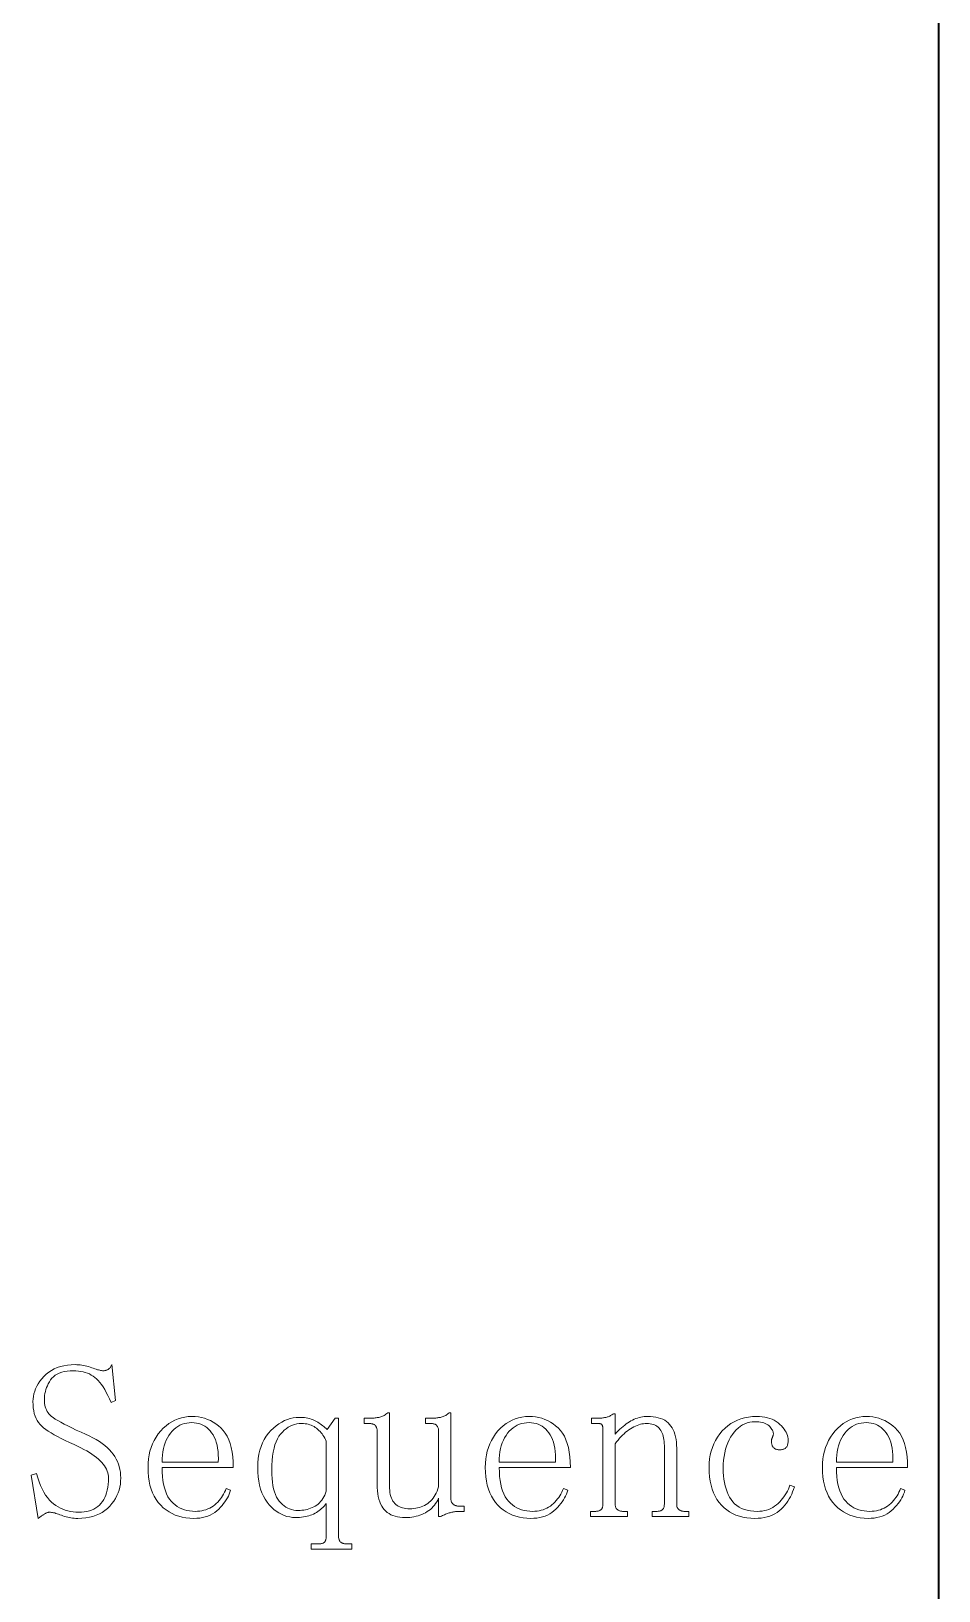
# Model space of a CAD drawing. Extents: x 1 to 297, y 1 to 210.
# Drawn here: x 278.97 to 296.69, y 87.8 to 118.24 of the extents above; entities that cross this region are included whole.
import ezdxf

# ---------------------------------------------------------------- set-up
doc = ezdxf.new("R2010")
doc.units = 0

msp = doc.modelspace()

# ---------------------------------------------------------------- linework, layer by layer
at = {"color": 7, "lineweight": 35}
msp.add_line((296.685, 1.354), (296.685, 209.532), dxfattribs=at)
at = {"color": 7, "lineweight": 13}
for points in [[(279.808, 90.657), (279.718, 90.697), (279.634, 90.737), (279.556, 90.775), (279.484, 90.813), (279.418, 90.849), (279.357, 90.885), (279.302, 90.919), (279.253, 90.953), (279.21, 90.985), (279.173, 91.017), (279.141, 91.049), (279.112, 91.085), (279.086, 91.125), (279.064, 91.167), (279.045, 91.214), (279.029, 91.263), (279.017, 91.317), (279.009, 91.373), (279.004, 91.433), (279.002, 91.497), (279.004, 91.548), (279.01, 91.598), (279.021, 91.649), (279.036, 91.698), (279.055, 91.747), (279.079, 91.796), (279.107, 91.844), (279.139, 91.892), (279.175, 91.939), (279.216, 91.985), (279.261, 92.029), (279.309, 92.068), (279.361, 92.103), (279.416, 92.133), (279.475, 92.159), (279.538, 92.18), (279.604, 92.196), (279.674, 92.207), (279.748, 92.214), (279.825, 92.217), (279.859, 92.216), (279.893, 92.214), (279.926, 92.211), (279.959, 92.207), (279.992, 92.202), (280.024, 92.195), (280.056, 92.187), (280.088, 92.178), (280.119, 92.168), (280.15, 92.157), (280.18, 92.145), (280.209, 92.135), (280.235, 92.126), (280.26, 92.118), (280.283, 92.112), (280.305, 92.106), (280.324, 92.102), (280.342, 92.099), (280.359, 92.097), (280.373, 92.097), (280.383, 92.097), (280.393, 92.098), (280.403, 92.099), (280.413, 92.101), (280.423, 92.103), (280.432, 92.106), (280.441, 92.109), (280.45, 92.113), (280.459, 92.117), (280.468, 92.122), (280.476, 92.128), (280.484, 92.134), (280.492, 92.142), (280.5, 92.15), (280.508, 92.159), (280.516, 92.169), (280.523, 92.179), (280.531, 92.191), (280.538, 92.203), (280.545, 92.217), (280.613, 91.514), (280.528, 91.479), (280.497, 91.549), (280.465, 91.614), (280.434, 91.675), (280.403, 91.73), (280.371, 91.782), (280.339, 91.828), (280.307, 91.87), (280.275, 91.907), (280.243, 91.94), (280.21, 91.968), (280.177, 91.992), (280.141, 92.014), (280.104, 92.034), (280.065, 92.05), (280.024, 92.064), (279.981, 92.076), (279.936, 92.085), (279.889, 92.091), (279.841, 92.095), (279.79, 92.097), (279.727, 92.095), (279.668, 92.089), (279.613, 92.08), (279.563, 92.068), (279.516, 92.052), (279.474, 92.032), (279.435, 92.008), (279.401, 91.981), (279.371, 91.951), (279.345, 91.917), (279.322, 91.88), (279.301, 91.844), (279.283, 91.806), (279.268, 91.768), (279.255, 91.73), (279.244, 91.691), (279.235, 91.652), (279.229, 91.612), (279.226, 91.572), (279.225, 91.531), (279.226, 91.494), (279.229, 91.458), (279.235, 91.425), (279.243, 91.392), (279.253, 91.362), (279.265, 91.332), (279.279, 91.305), (279.296, 91.278), (279.315, 91.254), (279.336, 91.231), (279.362, 91.207), (279.396, 91.182), (279.438, 91.154), (279.487, 91.124), (279.544, 91.092), (279.609, 91.057), (279.681, 91.02), (279.761, 90.981), (279.849, 90.94), (279.945, 90.897), (280.025, 90.862), (280.1, 90.826), (280.171, 90.79), (280.237, 90.753), (280.298, 90.714), (280.355, 90.675), (280.407, 90.636), (280.455, 90.595), (280.498, 90.553), (280.536, 90.511), (280.57, 90.467), (280.601, 90.422), (280.628, 90.375), (280.651, 90.327), (280.671, 90.277), (280.687, 90.226), (280.7, 90.173), (280.709, 90.119), (280.714, 90.063), (280.716, 90.005), (280.714, 89.944), (280.708, 89.884), (280.697, 89.826), (280.682, 89.769), (280.663, 89.714), (280.639, 89.66), (280.611, 89.607), (280.579, 89.555), (280.543, 89.505), (280.502, 89.457), (280.457, 89.411), (280.408, 89.37), (280.356, 89.334), (280.299, 89.303), (280.238, 89.277), (280.174, 89.255), (280.105, 89.238), (280.033, 89.226), (279.956, 89.219), (279.876, 89.217), (279.842, 89.217), (279.809, 89.219), (279.776, 89.222), (279.743, 89.226), (279.711, 89.232), (279.68, 89.238), (279.649, 89.246), (279.618, 89.255), (279.588, 89.265), (279.559, 89.277), (279.53, 89.288), (279.503, 89.298), (279.477, 89.307), (279.452, 89.315), (279.428, 89.322), (279.406, 89.327), (279.384, 89.331), (279.364, 89.334), (279.345, 89.336), (279.328, 89.337), (279.317, 89.336), (279.307, 89.335), (279.297, 89.333), (279.286, 89.331), (279.276, 89.328), (279.266, 89.324), (279.256, 89.32), (279.245, 89.315), (279.235, 89.309), (279.225, 89.302), (279.214, 89.295), (279.203, 89.288), (279.192, 89.28), (279.181, 89.272), (279.169, 89.264), (279.157, 89.255), (279.144, 89.246), (279.131, 89.236), (279.118, 89.227), (279.105, 89.217), (278.968, 90.057), (279.07, 90.091), (279.095, 90.008), (279.122, 89.93), (279.151, 89.858), (279.181, 89.79), (279.214, 89.729), (279.248, 89.672), (279.285, 89.621), (279.323, 89.575), (279.363, 89.535), (279.405, 89.499), (279.448, 89.468), (279.493, 89.441), (279.539, 89.416), (279.586, 89.395), (279.634, 89.377), (279.683, 89.363), (279.734, 89.351), (279.786, 89.343), (279.839, 89.338), (279.893, 89.337), (279.95, 89.338), (280.004, 89.343), (280.055, 89.352), (280.103, 89.364), (280.148, 89.379), (280.191, 89.398), (280.23, 89.421), (280.266, 89.446), (280.3, 89.475), (280.33, 89.508), (280.358, 89.544), (280.383, 89.583), (280.405, 89.625), (280.424, 89.67), (280.44, 89.718), (280.453, 89.769), (280.463, 89.824), (280.47, 89.881), (280.475, 89.942), (280.476, 90.005), (280.474, 90.039), (280.47, 90.073), (280.461, 90.107), (280.45, 90.141), (280.435, 90.174), (280.417, 90.208), (280.396, 90.241), (280.372, 90.274), (280.344, 90.307), (280.313, 90.339), (280.279, 90.372), (280.241, 90.404), (280.199, 90.436), (280.154, 90.468), (280.105, 90.5), (280.053, 90.532), (279.997, 90.563), (279.938, 90.594), (279.874, 90.626)], [(281.522, 90.211), (281.524, 90.121), (281.529, 90.036), (281.538, 89.957), (281.551, 89.883), (281.567, 89.814), (281.587, 89.751), (281.61, 89.693), (281.637, 89.64), (281.668, 89.593), (281.702, 89.551), (281.739, 89.513), (281.778, 89.48), (281.82, 89.45), (281.864, 89.425), (281.91, 89.403), (281.958, 89.385), (282.008, 89.371), (282.061, 89.362), (282.116, 89.356), (282.173, 89.354), (282.217, 89.355), (282.26, 89.359), (282.301, 89.365), (282.341, 89.374), (282.379, 89.386), (282.416, 89.4), (282.452, 89.417), (282.486, 89.436), (282.519, 89.458), (282.55, 89.482), (282.58, 89.509), (282.609, 89.536), (282.635, 89.565), (282.66, 89.595), (282.683, 89.626), (282.705, 89.658), (282.724, 89.692), (282.742, 89.726), (282.759, 89.762), (282.773, 89.799), (282.859, 89.765), (282.847, 89.727), (282.833, 89.69), (282.817, 89.653), (282.797, 89.616), (282.775, 89.579), (282.751, 89.542), (282.724, 89.505), (282.694, 89.469), (282.662, 89.433), (282.628, 89.397), (282.59, 89.362), (282.55, 89.332), (282.508, 89.305), (282.463, 89.281), (282.415, 89.262), (282.365, 89.245), (282.313, 89.233), (282.257, 89.224), (282.199, 89.218), (282.139, 89.217), (282.062, 89.219), (281.987, 89.227), (281.916, 89.24), (281.847, 89.258), (281.781, 89.281), (281.718, 89.309), (281.658, 89.343), (281.601, 89.381), (281.547, 89.425), (281.496, 89.474), (281.449, 89.527), (281.407, 89.585), (281.369, 89.648), (281.337, 89.715), (281.31, 89.787), (281.287, 89.862), (281.27, 89.943), (281.258, 90.028), (281.25, 90.117), (281.248, 90.211), (281.25, 90.295), (281.258, 90.376), (281.27, 90.455), (281.287, 90.53), (281.31, 90.603), (281.337, 90.673), (281.369, 90.739), (281.407, 90.803), (281.449, 90.864), (281.496, 90.922), (281.547, 90.976), (281.6, 91.024), (281.655, 91.067), (281.713, 91.103), (281.773, 91.134), (281.835, 91.16), (281.899, 91.18), (281.965, 91.194), (282.034, 91.202), (282.105, 91.205), (282.169, 91.203), (282.232, 91.196), (282.292, 91.185), (282.352, 91.169), (282.409, 91.149), (282.465, 91.125), (282.519, 91.096), (282.571, 91.062), (282.622, 91.025), (282.67, 90.982), (282.716, 90.934), (282.757, 90.88), (282.793, 90.819), (282.824, 90.752), (282.85, 90.678), (282.872, 90.598), (282.889, 90.511), (282.901, 90.417), (282.908, 90.317), (282.91, 90.211)], [(282.619, 90.314), (282.621, 90.387), (282.619, 90.457), (282.615, 90.524), (282.607, 90.587), (282.595, 90.646), (282.581, 90.701), (282.563, 90.753), (282.542, 90.802), (282.518, 90.847), (282.49, 90.888), (282.46, 90.925), (282.428, 90.959), (282.395, 90.989), (282.359, 91.014), (282.321, 91.036), (282.282, 91.054), (282.24, 91.067), (282.197, 91.077), (282.152, 91.083), (282.105, 91.085), (282.054, 91.083), (282.006, 91.077), (281.959, 91.067), (281.914, 91.052), (281.871, 91.034), (281.83, 91.011), (281.791, 90.984), (281.754, 90.953), (281.718, 90.918), (281.685, 90.879), (281.654, 90.837), (281.626, 90.791), (281.602, 90.742), (281.58, 90.69), (281.563, 90.635), (281.548, 90.577), (281.536, 90.516), (281.528, 90.452), (281.523, 90.384), (281.522, 90.314)], [(284.968, 88.874), (284.968, 88.857), (284.969, 88.841), (284.971, 88.827), (284.974, 88.813), (284.978, 88.801), (284.983, 88.789), (284.989, 88.779), (284.995, 88.769), (285.002, 88.761), (285.01, 88.754), (285.019, 88.747), (285.029, 88.741), (285.038, 88.736), (285.049, 88.732), (285.06, 88.728), (285.071, 88.725), (285.083, 88.722), (285.095, 88.721), (285.108, 88.72), (285.122, 88.719), (285.225, 88.719), (285.225, 88.617), (284.436, 88.617), (284.436, 88.719), (284.573, 88.719), (284.59, 88.72), (284.605, 88.721), (284.62, 88.722), (284.634, 88.725), (284.646, 88.728), (284.658, 88.732), (284.668, 88.736), (284.677, 88.741), (284.686, 88.747), (284.693, 88.754), (284.7, 88.761), (284.706, 88.769), (284.711, 88.779), (284.715, 88.789), (284.719, 88.801), (284.722, 88.813), (284.724, 88.827), (284.726, 88.841), (284.727, 88.857), (284.728, 88.874), (284.728, 89.508), (284.707, 89.481), (284.685, 89.456), (284.662, 89.432), (284.638, 89.409), (284.614, 89.388), (284.589, 89.368), (284.563, 89.35), (284.536, 89.332), (284.508, 89.317), (284.479, 89.302), (284.449, 89.289), (284.418, 89.278), (284.386, 89.267), (284.353, 89.258), (284.318, 89.251), (284.283, 89.245), (284.246, 89.24), (284.207, 89.236), (284.168, 89.234), (284.128, 89.234), (284.07, 89.236), (284.014, 89.244), (283.959, 89.256), (283.905, 89.273), (283.853, 89.296), (283.803, 89.323), (283.753, 89.355), (283.705, 89.393), (283.659, 89.435), (283.613, 89.482), (283.571, 89.534), (283.533, 89.591), (283.5, 89.652), (283.471, 89.718), (283.446, 89.789), (283.426, 89.864), (283.41, 89.944), (283.399, 90.028), (283.393, 90.117), (283.39, 90.211), (283.393, 90.301), (283.401, 90.388), (283.414, 90.47), (283.432, 90.548), (283.455, 90.622), (283.483, 90.692), (283.516, 90.758), (283.555, 90.82), (283.599, 90.877), (283.648, 90.931), (283.699, 90.98), (283.752, 91.023), (283.805, 91.062), (283.859, 91.095), (283.913, 91.124), (283.968, 91.147), (284.024, 91.165), (284.081, 91.178), (284.138, 91.185), (284.196, 91.188), (284.233, 91.187), (284.269, 91.185), (284.304, 91.182), (284.337, 91.177), (284.37, 91.171), (284.401, 91.163), (284.431, 91.154), (284.459, 91.144), (284.487, 91.132), (284.513, 91.119), (284.539, 91.105), (284.564, 91.091), (284.588, 91.075), (284.612, 91.059), (284.635, 91.042), (284.658, 91.025), (284.681, 91.007), (284.703, 90.988), (284.724, 90.968), (284.745, 90.948), (284.899, 91.171), (284.968, 91.171)], [(284.728, 90.725), (284.713, 90.755), (284.698, 90.784), (284.682, 90.812), (284.664, 90.839), (284.646, 90.864), (284.627, 90.889), (284.606, 90.912), (284.585, 90.934), (284.562, 90.954), (284.539, 90.974), (284.514, 90.992), (284.489, 91.008), (284.462, 91.022), (284.435, 91.034), (284.406, 91.044), (284.376, 91.053), (284.346, 91.059), (284.314, 91.064), (284.281, 91.067), (284.248, 91.068), (284.2, 91.066), (284.154, 91.06), (284.11, 91.049), (284.067, 91.035), (284.025, 91.017), (283.984, 90.994), (283.945, 90.967), (283.907, 90.936), (283.871, 90.901), (283.836, 90.862), (283.804, 90.818), (283.774, 90.768), (283.749, 90.713), (283.726, 90.651), (283.708, 90.584), (283.692, 90.51), (283.68, 90.431), (283.672, 90.347), (283.666, 90.256), (283.665, 90.159), (283.666, 90.076), (283.671, 89.998), (283.678, 89.925), (283.688, 89.856), (283.701, 89.793), (283.717, 89.735), (283.736, 89.681), (283.758, 89.633), (283.783, 89.589), (283.81, 89.551), (283.84, 89.517), (283.872, 89.486), (283.905, 89.459), (283.939, 89.436), (283.975, 89.416), (284.013, 89.4), (284.052, 89.387), (284.093, 89.378), (284.135, 89.373), (284.179, 89.371), (284.216, 89.372), (284.253, 89.374), (284.288, 89.379), (284.323, 89.385), (284.357, 89.392), (284.39, 89.402), (284.422, 89.413), (284.453, 89.426), (284.484, 89.44), (284.513, 89.457), (284.542, 89.475), (284.568, 89.496), (284.594, 89.519), (284.617, 89.544), (284.64, 89.572), (284.66, 89.603), (284.679, 89.635), (284.697, 89.67), (284.713, 89.708), (284.728, 89.748)], [(286.356, 89.405), (286.397, 89.406), (286.436, 89.409), (286.474, 89.414), (286.511, 89.422), (286.547, 89.431), (286.581, 89.442), (286.615, 89.456), (286.647, 89.471), (286.678, 89.488), (286.708, 89.508), (286.736, 89.53), (286.763, 89.554), (286.788, 89.58), (286.812, 89.609), (286.834, 89.641), (286.855, 89.675), (286.874, 89.711), (286.891, 89.749), (286.907, 89.79), (286.922, 89.834), (286.922, 90.914), (286.922, 90.927), (286.92, 90.94), (286.919, 90.953), (286.916, 90.964), (286.913, 90.976), (286.909, 90.987), (286.905, 90.997), (286.9, 91.007), (286.894, 91.016), (286.888, 91.025), (286.88, 91.033), (286.872, 91.041), (286.862, 91.047), (286.852, 91.053), (286.84, 91.057), (286.828, 91.061), (286.814, 91.064), (286.8, 91.066), (286.784, 91.068), (286.768, 91.068), (286.665, 91.068), (286.665, 91.171), (286.768, 91.171), (286.788, 91.171), (286.808, 91.172), (286.828, 91.172), (286.847, 91.174), (286.866, 91.175), (286.885, 91.177), (286.903, 91.179), (286.921, 91.182), (286.939, 91.185), (286.956, 91.188), (286.973, 91.192), (286.99, 91.197), (287.008, 91.203), (287.025, 91.21), (287.042, 91.218), (287.059, 91.227), (287.076, 91.237), (287.093, 91.248), (287.11, 91.26), (287.128, 91.274), (287.162, 91.274), (287.162, 89.594), (287.162, 89.58), (287.164, 89.568), (287.166, 89.556), (287.169, 89.544), (287.173, 89.534), (287.177, 89.524), (287.183, 89.514), (287.189, 89.506), (287.197, 89.498), (287.205, 89.491), (287.214, 89.484), (287.223, 89.478), (287.233, 89.473), (287.243, 89.469), (287.254, 89.465), (287.265, 89.462), (287.277, 89.46), (287.29, 89.458), (287.303, 89.457), (287.316, 89.457), (287.419, 89.457), (287.419, 89.354), (287.316, 89.354), (287.299, 89.353), (287.282, 89.353), (287.265, 89.351), (287.248, 89.35), (287.23, 89.347), (287.213, 89.344), (287.196, 89.341), (287.179, 89.337), (287.162, 89.333), (287.145, 89.328), (287.127, 89.323), (287.11, 89.317), (287.092, 89.31), (287.073, 89.303), (287.055, 89.296), (287.036, 89.288), (287.016, 89.279), (286.997, 89.27), (286.977, 89.261), (286.956, 89.251), (286.922, 89.251), (286.922, 89.611), (286.904, 89.574), (286.884, 89.539), (286.863, 89.506), (286.84, 89.475), (286.815, 89.446), (286.788, 89.418), (286.76, 89.393), (286.73, 89.369), (286.698, 89.348), (286.665, 89.328), (286.63, 89.31), (286.594, 89.294), (286.557, 89.28), (286.519, 89.268), (286.48, 89.257), (286.44, 89.249), (286.399, 89.242), (286.357, 89.237), (286.314, 89.235), (286.27, 89.234), (286.217, 89.235), (286.166, 89.24), (286.118, 89.248), (286.073, 89.258), (286.03, 89.272), (285.991, 89.289), (285.954, 89.309), (285.919, 89.332), (285.888, 89.359), (285.859, 89.388), (285.833, 89.421), (285.81, 89.457), (285.789, 89.498), (285.771, 89.542), (285.756, 89.589), (285.744, 89.641), (285.734, 89.696), (285.727, 89.756), (285.723, 89.818), (285.722, 89.885), (285.722, 90.914), (285.721, 90.927), (285.72, 90.94), (285.719, 90.953), (285.716, 90.964), (285.713, 90.976), (285.709, 90.987), (285.705, 90.997), (285.7, 91.007), (285.694, 91.016), (285.688, 91.025), (285.68, 91.033), (285.672, 91.041), (285.662, 91.047), (285.652, 91.053), (285.64, 91.057), (285.628, 91.061), (285.614, 91.064), (285.6, 91.066), (285.584, 91.068), (285.568, 91.068), (285.465, 91.068), (285.465, 91.171), (285.568, 91.171), (285.588, 91.171), (285.608, 91.172), (285.628, 91.172), (285.647, 91.174), (285.666, 91.175), (285.685, 91.177), (285.703, 91.179), (285.721, 91.182), (285.739, 91.185), (285.756, 91.188), (285.773, 91.192), (285.79, 91.197), (285.808, 91.203), (285.825, 91.21), (285.842, 91.218), (285.859, 91.227), (285.876, 91.237), (285.893, 91.248), (285.91, 91.26), (285.928, 91.274), (285.962, 91.274), (285.962, 89.851), (285.963, 89.804), (285.966, 89.76), (285.971, 89.719), (285.978, 89.681), (285.988, 89.645), (285.999, 89.612), (286.012, 89.582), (286.028, 89.555), (286.045, 89.53), (286.065, 89.508), (286.086, 89.488), (286.109, 89.471), (286.134, 89.456), (286.161, 89.442), (286.189, 89.431), (286.219, 89.422), (286.251, 89.414), (286.284, 89.409), (286.319, 89.406)], [(288.105, 90.211), (288.107, 90.121), (288.112, 90.036), (288.121, 89.957), (288.133, 89.883), (288.15, 89.814), (288.169, 89.751), (288.193, 89.693), (288.22, 89.64), (288.25, 89.593), (288.285, 89.551), (288.322, 89.513), (288.361, 89.48), (288.403, 89.45), (288.447, 89.425), (288.493, 89.403), (288.541, 89.385), (288.591, 89.371), (288.644, 89.362), (288.699, 89.356), (288.756, 89.354), (288.8, 89.355), (288.843, 89.359), (288.884, 89.365), (288.923, 89.374), (288.962, 89.386), (288.999, 89.4), (289.035, 89.417), (289.069, 89.436), (289.102, 89.458), (289.133, 89.482), (289.163, 89.509), (289.192, 89.536), (289.218, 89.565), (289.243, 89.595), (289.266, 89.626), (289.288, 89.658), (289.307, 89.692), (289.325, 89.726), (289.342, 89.762), (289.356, 89.799), (289.442, 89.765), (289.43, 89.727), (289.416, 89.69), (289.399, 89.653), (289.38, 89.616), (289.358, 89.579), (289.334, 89.542), (289.307, 89.505), (289.277, 89.469), (289.245, 89.433), (289.21, 89.397), (289.173, 89.362), (289.133, 89.332), (289.091, 89.305), (289.046, 89.281), (288.998, 89.262), (288.948, 89.245), (288.895, 89.233), (288.84, 89.224), (288.782, 89.218), (288.722, 89.217), (288.644, 89.219), (288.57, 89.227), (288.498, 89.24), (288.43, 89.258), (288.364, 89.281), (288.301, 89.309), (288.241, 89.343), (288.184, 89.381), (288.13, 89.425), (288.079, 89.474), (288.032, 89.527), (287.99, 89.585), (287.952, 89.648), (287.92, 89.715), (287.893, 89.787), (287.87, 89.862), (287.853, 89.943), (287.84, 90.028), (287.833, 90.117), (287.83, 90.211), (287.833, 90.295), (287.84, 90.376), (287.853, 90.455), (287.87, 90.53), (287.893, 90.603), (287.92, 90.673), (287.952, 90.739), (287.99, 90.803), (288.032, 90.864), (288.079, 90.922), (288.13, 90.976), (288.183, 91.024), (288.238, 91.067), (288.296, 91.103), (288.355, 91.134), (288.417, 91.16), (288.482, 91.18), (288.548, 91.194), (288.617, 91.202), (288.688, 91.205), (288.752, 91.203), (288.814, 91.196), (288.875, 91.185), (288.934, 91.169), (288.992, 91.149), (289.048, 91.125), (289.102, 91.096), (289.154, 91.062), (289.204, 91.025), (289.253, 90.982), (289.299, 90.934), (289.34, 90.88), (289.376, 90.819), (289.407, 90.752), (289.433, 90.678), (289.455, 90.598), (289.472, 90.511), (289.484, 90.417), (289.491, 90.317), (289.493, 90.211)], [(289.202, 90.314), (289.204, 90.387), (289.202, 90.457), (289.197, 90.524), (289.189, 90.587), (289.178, 90.646), (289.164, 90.701), (289.146, 90.753), (289.125, 90.802), (289.101, 90.847), (289.073, 90.888), (289.043, 90.925), (289.011, 90.959), (288.977, 90.989), (288.942, 91.014), (288.904, 91.036), (288.864, 91.054), (288.823, 91.067), (288.78, 91.077), (288.735, 91.083), (288.688, 91.085), (288.637, 91.083), (288.588, 91.077), (288.542, 91.067), (288.497, 91.052), (288.454, 91.034), (288.413, 91.011), (288.374, 90.984), (288.336, 90.953), (288.301, 90.918), (288.268, 90.879), (288.237, 90.837), (288.209, 90.791), (288.185, 90.742), (288.163, 90.69), (288.145, 90.635), (288.131, 90.577), (288.119, 90.516), (288.111, 90.452), (288.106, 90.384), (288.105, 90.314)], [(289.888, 89.251), (289.888, 89.354), (289.973, 89.354), (289.99, 89.354), (290.005, 89.355), (290.02, 89.357), (290.034, 89.359), (290.046, 89.362), (290.058, 89.366), (290.068, 89.37), (290.077, 89.376), (290.086, 89.381), (290.093, 89.388), (290.1, 89.395), (290.106, 89.403), (290.111, 89.412), (290.115, 89.421), (290.119, 89.431), (290.122, 89.441), (290.124, 89.453), (290.126, 89.465), (290.127, 89.477), (290.128, 89.491), (290.128, 90.965), (290.127, 90.975), (290.127, 90.985), (290.126, 90.994), (290.125, 91.002), (290.123, 91.01), (290.121, 91.018), (290.119, 91.025), (290.117, 91.031), (290.114, 91.037), (290.11, 91.042), (290.107, 91.047), (290.102, 91.052), (290.097, 91.055), (290.091, 91.059), (290.085, 91.062), (290.077, 91.064), (290.07, 91.066), (290.061, 91.067), (290.052, 91.068), (290.042, 91.068), (289.905, 91.068), (289.905, 91.171), (290.025, 91.171), (290.042, 91.171), (290.059, 91.172), (290.075, 91.172), (290.092, 91.174), (290.108, 91.175), (290.124, 91.177), (290.141, 91.179), (290.156, 91.182), (290.172, 91.185), (290.188, 91.188), (290.203, 91.192), (290.218, 91.196), (290.233, 91.201), (290.248, 91.207), (290.263, 91.214), (290.277, 91.221), (290.291, 91.229), (290.305, 91.237), (290.319, 91.247), (290.333, 91.257), (290.368, 91.257), (290.368, 90.862), (290.398, 90.896), (290.429, 90.927), (290.46, 90.957), (290.491, 90.986), (290.522, 91.012), (290.553, 91.037), (290.584, 91.06), (290.614, 91.082), (290.645, 91.101), (290.676, 91.119), (290.707, 91.136), (290.739, 91.15), (290.77, 91.163), (290.802, 91.174), (290.835, 91.184), (290.867, 91.191), (290.901, 91.197), (290.934, 91.202), (290.968, 91.204), (291.002, 91.205), (291.059, 91.204), (291.112, 91.199), (291.163, 91.191), (291.21, 91.18), (291.255, 91.167), (291.296, 91.15), (291.334, 91.13), (291.369, 91.106), (291.401, 91.08), (291.43, 91.051), (291.456, 91.018), (291.48, 90.983), (291.5, 90.944), (291.518, 90.903), (291.533, 90.858), (291.546, 90.81), (291.555, 90.759), (291.562, 90.705), (291.566, 90.648), (291.568, 90.588), (291.568, 89.491), (291.568, 89.477), (291.569, 89.465), (291.571, 89.453), (291.574, 89.441), (291.578, 89.431), (291.583, 89.421), (291.589, 89.412), (291.595, 89.403), (291.602, 89.395), (291.61, 89.388), (291.619, 89.381), (291.629, 89.376), (291.638, 89.37), (291.649, 89.366), (291.66, 89.362), (291.671, 89.359), (291.683, 89.357), (291.695, 89.355), (291.708, 89.354), (291.722, 89.354), (291.808, 89.354), (291.808, 89.251), (291.088, 89.251), (291.088, 89.354), (291.173, 89.354), (291.19, 89.354), (291.206, 89.355), (291.22, 89.357), (291.234, 89.359), (291.246, 89.362), (291.258, 89.366), (291.268, 89.37), (291.277, 89.376), (291.286, 89.381), (291.293, 89.388), (291.3, 89.395), (291.306, 89.403), (291.311, 89.412), (291.315, 89.421), (291.319, 89.431), (291.322, 89.441), (291.324, 89.453), (291.326, 89.465), (291.327, 89.477), (291.328, 89.491), (291.328, 90.639), (291.327, 90.68), (291.324, 90.718), (291.32, 90.754), (291.314, 90.789), (291.306, 90.822), (291.297, 90.852), (291.286, 90.881), (291.273, 90.908), (291.258, 90.933), (291.242, 90.957), (291.224, 90.978), (291.204, 90.997), (291.183, 91.013), (291.16, 91.028), (291.135, 91.04), (291.108, 91.05), (291.08, 91.058), (291.05, 91.064), (291.018, 91.067), (290.985, 91.068), (290.954, 91.067), (290.923, 91.064), (290.891, 91.059), (290.86, 91.052), (290.828, 91.042), (290.796, 91.031), (290.764, 91.018), (290.732, 91.002), (290.7, 90.985), (290.668, 90.965), (290.635, 90.944), (290.603, 90.921), (290.572, 90.896), (290.541, 90.869), (290.511, 90.841), (290.481, 90.811), (290.452, 90.779), (290.423, 90.746), (290.395, 90.711), (290.368, 90.674), (290.368, 89.491), (290.368, 89.477), (290.369, 89.465), (290.371, 89.453), (290.374, 89.441), (290.378, 89.431), (290.383, 89.421), (290.389, 89.412), (290.395, 89.403), (290.402, 89.395), (290.41, 89.388), (290.419, 89.381), (290.429, 89.376), (290.438, 89.37), (290.449, 89.366), (290.46, 89.362), (290.471, 89.359), (290.483, 89.357), (290.495, 89.355), (290.508, 89.354), (290.522, 89.354), (290.608, 89.354), (290.608, 89.251)], [(293.419, 90.708), (293.419, 90.718), (293.419, 90.727), (293.42, 90.736), (293.42, 90.744), (293.421, 90.751), (293.422, 90.757), (293.423, 90.763), (293.424, 90.768), (293.426, 90.773), (293.428, 90.777), (293.429, 90.78), (293.431, 90.785), (293.433, 90.79), (293.436, 90.796), (293.438, 90.802), (293.441, 90.809), (293.444, 90.817), (293.447, 90.826), (293.45, 90.835), (293.453, 90.845), (293.456, 90.859), (293.456, 90.874), (293.454, 90.889), (293.451, 90.904), (293.445, 90.92), (293.437, 90.937), (293.427, 90.954), (293.415, 90.971), (293.401, 90.989), (293.385, 91.008), (293.366, 91.026), (293.346, 91.042), (293.322, 91.056), (293.297, 91.068), (293.269, 91.079), (293.239, 91.087), (293.206, 91.094), (293.171, 91.098), (293.133, 91.101), (293.093, 91.102), (293.043, 91.1), (292.993, 91.092), (292.946, 91.08), (292.9, 91.062), (292.855, 91.04), (292.812, 91.013), (292.771, 90.98), (292.731, 90.943), (292.693, 90.901), (292.656, 90.854), (292.622, 90.802), (292.591, 90.748), (292.564, 90.69), (292.541, 90.629), (292.521, 90.564), (292.505, 90.497), (292.492, 90.426), (292.483, 90.352), (292.478, 90.274), (292.476, 90.194), (292.478, 90.12), (292.482, 90.049), (292.49, 89.981), (292.501, 89.915), (292.515, 89.853), (292.532, 89.794), (292.552, 89.737), (292.575, 89.684), (292.601, 89.633), (292.63, 89.585), (292.663, 89.541), (292.7, 89.502), (292.741, 89.467), (292.787, 89.437), (292.836, 89.412), (292.89, 89.391), (292.947, 89.375), (293.009, 89.363), (293.075, 89.356), (293.145, 89.354), (293.192, 89.355), (293.238, 89.36), (293.282, 89.368), (293.324, 89.378), (293.365, 89.392), (293.405, 89.409), (293.443, 89.429), (293.479, 89.452), (293.514, 89.479), (293.548, 89.508), (293.579, 89.539), (293.609, 89.572), (293.637, 89.605), (293.663, 89.64), (293.687, 89.675), (293.709, 89.712), (293.729, 89.749), (293.748, 89.788), (293.764, 89.827), (293.779, 89.868), (293.865, 89.834), (293.85, 89.783), (293.832, 89.734), (293.813, 89.686), (293.791, 89.64), (293.766, 89.596), (293.739, 89.553), (293.71, 89.511), (293.678, 89.472), (293.644, 89.433), (293.608, 89.397), (293.568, 89.362), (293.527, 89.332), (293.482, 89.305), (293.435, 89.281), (293.385, 89.262), (293.332, 89.245), (293.276, 89.233), (293.218, 89.224), (293.157, 89.218), (293.093, 89.217), (293.013, 89.219), (292.936, 89.227), (292.862, 89.24), (292.792, 89.258), (292.725, 89.281), (292.661, 89.309), (292.601, 89.343), (292.545, 89.381), (292.492, 89.425), (292.442, 89.474), (292.396, 89.527), (292.355, 89.585), (292.319, 89.648), (292.288, 89.715), (292.262, 89.787), (292.24, 89.862), (292.223, 89.943), (292.211, 90.028), (292.204, 90.117), (292.202, 90.211), (292.204, 90.295), (292.212, 90.376), (292.225, 90.455), (292.243, 90.53), (292.266, 90.603), (292.294, 90.673), (292.328, 90.739), (292.366, 90.803), (292.41, 90.864), (292.459, 90.922), (292.512, 90.976), (292.568, 91.024), (292.627, 91.067), (292.689, 91.103), (292.755, 91.134), (292.823, 91.16), (292.895, 91.18), (292.969, 91.194), (293.047, 91.202), (293.128, 91.205), (293.185, 91.204), (293.239, 91.199), (293.291, 91.191), (293.34, 91.18), (293.387, 91.167), (293.431, 91.15), (293.473, 91.13), (293.512, 91.106), (293.548, 91.08), (293.582, 91.051), (293.613, 91.02), (293.64, 90.989), (293.665, 90.958), (293.686, 90.927), (293.704, 90.897), (293.719, 90.866), (293.73, 90.835), (293.738, 90.804), (293.743, 90.773), (293.745, 90.742), (293.744, 90.722), (293.743, 90.704), (293.741, 90.686), (293.738, 90.67), (293.734, 90.654), (293.729, 90.64), (293.724, 90.628), (293.717, 90.616), (293.71, 90.606), (293.702, 90.597), (293.693, 90.588), (293.683, 90.581), (293.672, 90.575), (293.661, 90.569), (293.648, 90.564), (293.635, 90.561), (293.621, 90.558), (293.606, 90.555), (293.59, 90.554), (293.573, 90.554), (293.56, 90.554), (293.547, 90.555), (293.534, 90.558), (293.523, 90.561), (293.511, 90.564), (293.5, 90.569), (293.49, 90.575), (293.48, 90.581), (293.471, 90.588), (293.462, 90.597), (293.454, 90.605), (293.446, 90.615), (293.44, 90.625), (293.434, 90.635), (293.43, 90.646), (293.426, 90.657), (293.423, 90.669), (293.421, 90.682), (293.419, 90.695)], [(294.688, 90.211), (294.689, 90.121), (294.695, 90.036), (294.704, 89.957), (294.716, 89.883), (294.733, 89.814), (294.752, 89.751), (294.776, 89.693), (294.803, 89.64), (294.833, 89.593), (294.868, 89.551), (294.905, 89.513), (294.944, 89.48), (294.986, 89.45), (295.029, 89.425), (295.075, 89.403), (295.124, 89.385), (295.174, 89.371), (295.227, 89.362), (295.282, 89.356), (295.339, 89.354), (295.383, 89.355), (295.425, 89.359), (295.467, 89.365), (295.506, 89.374), (295.545, 89.386), (295.582, 89.4), (295.617, 89.417), (295.652, 89.436), (295.685, 89.458), (295.716, 89.482), (295.746, 89.509), (295.774, 89.536), (295.801, 89.565), (295.826, 89.595), (295.849, 89.626), (295.87, 89.658), (295.89, 89.692), (295.908, 89.726), (295.924, 89.762), (295.939, 89.799), (296.025, 89.765), (296.013, 89.727), (295.999, 89.69), (295.982, 89.653), (295.963, 89.616), (295.941, 89.579), (295.917, 89.542), (295.89, 89.505), (295.86, 89.469), (295.828, 89.433), (295.793, 89.397), (295.756, 89.362), (295.716, 89.332), (295.674, 89.305), (295.629, 89.281), (295.581, 89.262), (295.531, 89.245), (295.478, 89.233), (295.423, 89.224), (295.365, 89.218), (295.305, 89.217), (295.227, 89.219), (295.153, 89.227), (295.081, 89.24), (295.013, 89.258), (294.947, 89.281), (294.884, 89.309), (294.824, 89.343), (294.767, 89.381), (294.713, 89.425), (294.662, 89.474), (294.615, 89.527), (294.572, 89.585), (294.535, 89.648), (294.503, 89.715), (294.475, 89.787), (294.453, 89.862), (294.436, 89.943), (294.423, 90.028), (294.416, 90.117), (294.413, 90.211), (294.416, 90.295), (294.423, 90.376), (294.436, 90.455), (294.453, 90.53), (294.475, 90.603), (294.503, 90.673), (294.535, 90.739), (294.572, 90.803), (294.615, 90.864), (294.662, 90.922), (294.713, 90.976), (294.766, 91.024), (294.821, 91.067), (294.879, 91.103), (294.938, 91.134), (295, 91.16), (295.064, 91.18), (295.131, 91.194), (295.2, 91.202), (295.27, 91.205), (295.335, 91.203), (295.397, 91.196), (295.458, 91.185), (295.517, 91.169), (295.575, 91.149), (295.63, 91.125), (295.684, 91.096), (295.737, 91.062), (295.787, 91.025), (295.836, 90.982), (295.882, 90.934), (295.923, 90.88), (295.959, 90.819), (295.99, 90.752), (296.016, 90.678), (296.038, 90.598), (296.055, 90.511), (296.067, 90.417), (296.074, 90.317), (296.076, 90.211)], [(295.785, 90.314), (295.786, 90.387), (295.785, 90.457), (295.78, 90.524), (295.772, 90.587), (295.761, 90.646), (295.747, 90.701), (295.729, 90.753), (295.708, 90.802), (295.684, 90.847), (295.656, 90.888), (295.626, 90.925), (295.594, 90.959), (295.56, 90.989), (295.524, 91.014), (295.487, 91.036), (295.447, 91.054), (295.406, 91.067), (295.363, 91.077), (295.317, 91.083), (295.27, 91.085), (295.22, 91.083), (295.171, 91.077), (295.125, 91.067), (295.08, 91.052), (295.037, 91.034), (294.996, 91.011), (294.957, 90.984), (294.919, 90.953), (294.884, 90.918), (294.85, 90.879), (294.819, 90.837), (294.792, 90.791), (294.767, 90.742), (294.746, 90.69), (294.728, 90.635), (294.714, 90.577), (294.702, 90.516), (294.694, 90.452), (294.689, 90.384), (294.688, 90.314)]]:
    msp.add_lwpolyline(points, close=True, dxfattribs=at)

doc.saveas('drawing.dxf')
